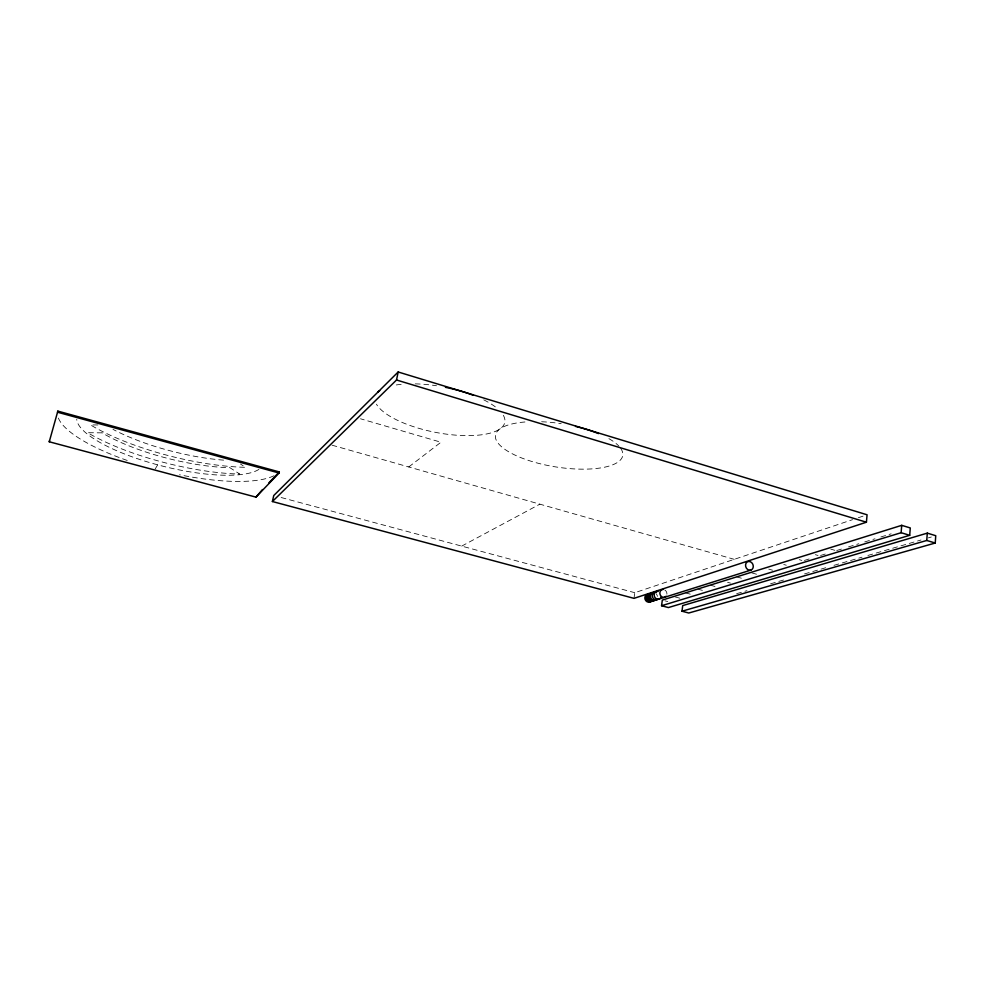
<?xml version="1.0" encoding="UTF-8"?>
<svg xmlns="http://www.w3.org/2000/svg" width="985" height="985" viewBox="0 0 985 985"><rect width="100%" height="100%" fill="white"/><g stroke="black" fill="none" stroke-linecap="round" stroke-linejoin="round"><path stroke-width="0.74" stroke-dasharray="4.92 3.69" d="M633.995 598.351L634.783 592.699L852.554 519.661M155.15 469.045L157.674 464.846M408.738 466.952L440.96 442.228L360.498 418.773M461.706 546.109L539.866 504.16M858.354 517.716L864.165 515.771M804.413 560.428L810.286 558.63M820.579 555.466L826.464 553.668M836.758 550.504L842.643 548.707M848.516 546.897L858.809 543.745M864.695 541.935L874.988 538.783M880.873 536.973L891.154 533.821M736.669 593.672L746.987 590.668M770.578 583.797L785.328 579.5M804.499 573.923L828.102 567.052M834 565.341L862.01 557.178M867.908 555.454L921 540.002M928.375 537.859L931.33 536.997M97.909 424.954L90.534 424.917A120.564 35.435 14.1 0 0 245.462 467.309L240.475 464.021M281.156 497.511L634.783 592.699M665.035 600.838L667.768 601.576M675.094 596.91L680.635 598.412M685.498 592.859L692.492 594.768M697.651 589.067L704.755 591.012M710.222 585.139L715.972 586.728M727.583 582.295L730.501 583.108M736.645 576.89L742.555 578.54M751.801 572.901L756.8 574.304M332.031 445.183L734.256 559.332M768.756 569.121L772.56 570.204M783.74 564.491L786.301 565.23M799.266 559.677L801.876 560.428M815.383 554.69L818.03 555.466M830.774 549.125L834.8 550.307M503.347 415.325A66.118 23.061 11 0 1 454.22 435.013A66.118 23.061 11 0 1 376.442 404.182M396.29 384.95A66.118 23.061 11 0 1 403.234 384.162M415.251 383.867A66.118 23.061 11 0 1 436.503 385.751M483.77 399.861A66.118 23.061 11 0 1 498.004 409.046M620.661 448.31A64.431 21.781 9 0 1 581.285 469.156A64.431 21.781 9 0 1 501.673 446.858A64.431 21.781 9 0 1 526.31 421.888M541.602 421.752A64.431 21.781 9 0 1 561.191 423.661M608.902 438.633A64.431 21.781 9 0 1 618.9 446.156M656.084 593.696A3.965 3.435 69.2 0 1 657.377 596.417M664.789 590.003A4.014 3.46 69.1 0 1 666.894 594.398M223.607 460.143A100.359 29.464 14.1 0 1 112.967 429.349M258.907 469.377A96.173 26.989 14 0 1 155.802 464.329A96.173 26.989 14 0 1 76.744 419.265M273.916 475.743A115.528 32.443 14 0 1 179.479 474.77M127.225 460.451A115.528 32.443 14 0 1 57.807 416.175M102.095 432.846L87.628 432.71A118.151 33.995 14.1 0 0 239.737 474.056L229.874 467.678A98.352 28.27 14.1 0 1 102.095 432.846"/><path stroke-width="1.48" d="M935.233 543.03L935.75 535.705L927.291 533.131L682.716 605.59L682.002 611.205L688.761 613.015L935.233 543.03L926.762 540.469L682.002 611.205M926.762 540.469L927.291 533.131M909.709 535.311L910.275 527.948L901.706 525.337L662.314 600.099L661.563 605.726L668.396 607.56L909.709 535.311L901.127 532.713L661.563 605.726M901.127 532.713L901.706 525.337M866.418 522.21L867.071 514.786L398.162 371.985L273.756 495.529L272.389 501.525L633.995 598.351L866.418 522.21L396.524 380.001L272.389 501.525M396.524 380.001L398.162 371.985M279.063 473.009L279.309 471.938L57.844 411.114L57.536 412.223L279.063 473.009L255.965 497.129L49.25 441.772L57.844 411.114M255.965 497.129L262.502 489.533M49.25 441.772L49.546 440.738M268.806 482.933L279.309 471.938M649.62 602.007L750.927 570.081A4.494 3.755 68 0 0 751.752 562.694A4.494 3.755 68 0 0 745.571 564.762A4.494 3.755 68 0 0 750.927 570.081M377.735 392.264A66.118 23.061 11 0 1 379.681 390.651M445.417 387.314A66.118 23.061 11 0 1 472.948 395.145M575.523 426.406A64.431 21.781 9 0 1 598.511 433.609M652.452 600.53A3.94 3.411 69.3 0 1 648.056 601.072A3.94 3.411 69.3 0 1 646.406 596.282A3.94 3.411 69.3 0 1 650.235 594.078M653.843 600.087A3.952 3.423 69.2 0 1 648.056 598.954A3.952 3.423 69.2 0 1 650.716 593.512M655.247 599.643A3.952 3.423 69.2 0 1 650.58 599.988A3.952 3.423 69.2 0 1 649.423 594.78A3.952 3.423 69.2 0 1 653.892 593.549M656.65 599.2A3.965 3.435 69.2 0 1 650.851 598.067A3.965 3.435 69.2 0 1 653.498 592.601M658.534 598.609A3.977 3.435 69.2 0 1 654.114 599.151A3.977 3.435 69.2 0 1 652.452 594.324A3.977 3.435 69.2 0 1 656.293 592.108M659.765 598.646A3.977 3.447 69.1 0 1 654.262 595.888A3.977 3.447 69.1 0 1 658.177 591.492M660.898 597.181A3.977 3.447 69.1 0 1 660.43 598.006M666.168 596.196A4.014 3.46 69.1 0 1 660.295 595.038A4.014 3.46 69.1 0 1 662.979 589.51M650.408 601.601A3.928 3.411 69.3 0 1 645.101 599.372A3.928 3.411 69.3 0 1 647.945 594.423"/></g></svg>
